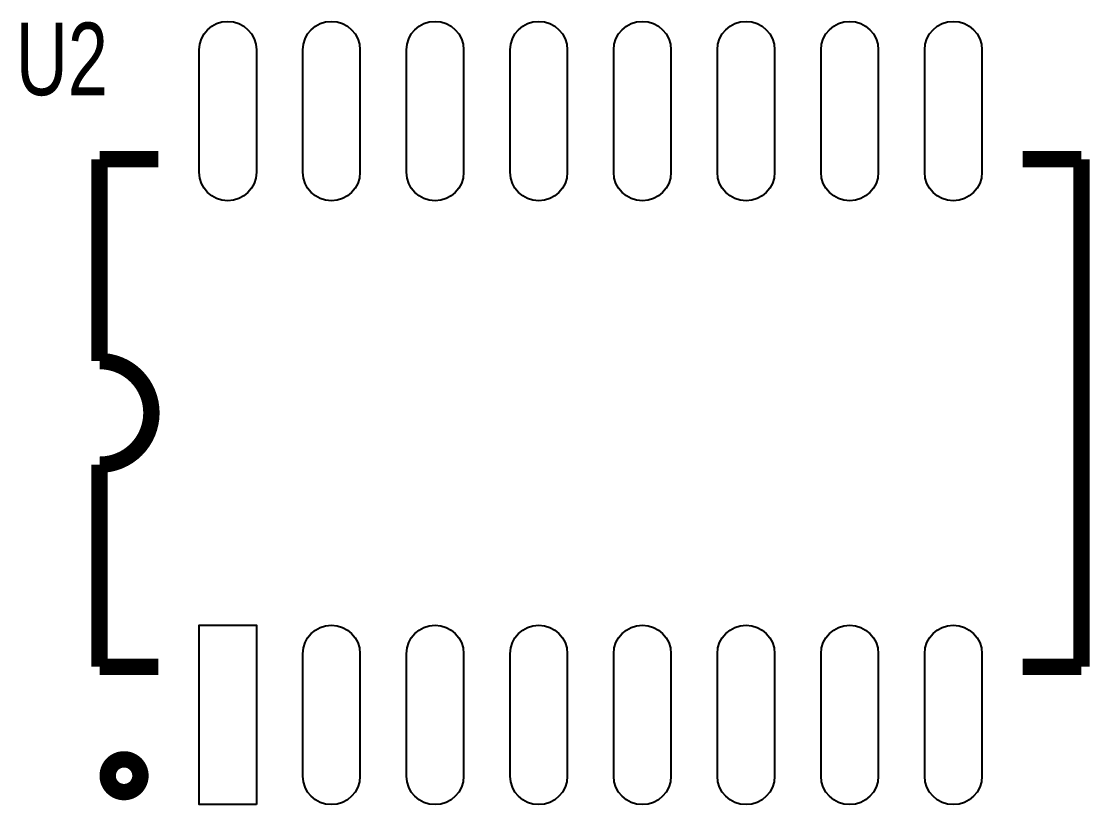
# Model space of a CAD drawing. Extents: x 38 to 5678, y 159 to 4392.
# Drawn here: x 4090 to 4606, y 2321 to 2699 of the extents above; entities that cross this region are included whole.
import ezdxf
from ezdxf.enums import TextEntityAlignment as Align

# ---------------------------------------------------------------- set-up
doc = ezdxf.new("R2010")
doc.units = 0
for name, color, linetype in [('PACKAGE_GEOMETRY_SILKSCREEN_TOP', 3, 'CONTINUOUS'), ('PIN_TOP', 4, 'CONTINUOUS'), ('REF_DES_SILKSCREEN_TOP', 5, 'CONTINUOUS')]:
    doc.layers.add(name, color=color, linetype=linetype)

msp = doc.modelspace()

# ---------------------------------------------------------------- linework, layer by layer
at = {"layer": 'PACKAGE_GEOMETRY_SILKSCREEN_TOP', "const_width": 7.9}
for points in [[(4156.6, 2632.45), (4128.2, 2632.45)], [(4128.2, 2535.05), (4128.2, 2632.45)], [(4601.8, 2632.45), (4573.5, 2632.45)], [(4601.8, 2387.55), (4601.8, 2632.45)], [(4128.2, 2387.55), (4128.2, 2485.05)], [(4156.6, 2387.55), (4128.2, 2387.55)], [(4601.8, 2387.55), (4573.5, 2387.55)]]:
    msp.add_lwpolyline(points, dxfattribs=at)
msp.add_lwpolyline([(4128.2, 2485.05, 0.999937), (4128.2, 2535.05)], format="xyb", dxfattribs=at)
msp.add_lwpolyline([(4140, 2342.9, -1), (4140, 2327.1, -1)], format="xyb", close=True, dxfattribs=at)
at = {"layer": 'PIN_TOP'}
for points in [[(4203.8, 2685.15), (4203.8, 2626.15, -1), (4176.2, 2626.15), (4176.2, 2685.15, -1)], [(4253.8, 2685.15), (4253.8, 2626.15, -1), (4226.2, 2626.15), (4226.2, 2685.15, -1)], [(4303.8, 2685.15), (4303.8, 2626.15, -1), (4276.2, 2626.15), (4276.2, 2685.15, -1)], [(4353.8, 2685.15), (4353.8, 2626.15, -1), (4326.2, 2626.15), (4326.2, 2685.15, -1)], [(4403.8, 2685.15), (4403.8, 2626.15, -1), (4376.2, 2626.15), (4376.2, 2685.15, -1)], [(4453.8, 2685.15), (4453.8, 2626.15, -1), (4426.2, 2626.15), (4426.2, 2685.15, -1)], [(4503.8, 2685.15), (4503.8, 2626.15, -1), (4476.2, 2626.15), (4476.2, 2685.15, -1)], [(4553.8, 2685.15), (4553.8, 2626.15, -1), (4526.2, 2626.15), (4526.2, 2685.15, -1)], [(4253.8, 2393.85), (4253.8, 2334.85, -1), (4226.2, 2334.85), (4226.2, 2393.85, -1)], [(4303.8, 2393.85), (4303.8, 2334.85, -1), (4276.2, 2334.85), (4276.2, 2393.85, -1)], [(4353.8, 2393.85), (4353.8, 2334.85, -1), (4326.2, 2334.85), (4326.2, 2393.85, -1)], [(4403.8, 2393.85), (4403.8, 2334.85, -1), (4376.2, 2334.85), (4376.2, 2393.85, -1)], [(4453.8, 2393.85), (4453.8, 2334.85, -1), (4426.2, 2334.85), (4426.2, 2393.85, -1)], [(4503.8, 2393.85), (4503.8, 2334.85, -1), (4476.2, 2334.85), (4476.2, 2393.85, -1)], [(4553.8, 2393.85), (4553.8, 2334.85, -1), (4526.2, 2334.85), (4526.2, 2393.85, -1)]]:
    msp.add_lwpolyline(points, format="xyb", close=True, dxfattribs=at)
msp.add_lwpolyline([(4203.8, 2321.05), (4176.2, 2321.05), (4176.2, 2407.65), (4203.8, 2407.65)], close=True, dxfattribs=at)

# ---------------------------------------------------------------- texts
at = {"layer": 'REF_DES_SILKSCREEN_TOP', "width": 0.742857}
msp.add_text('U2', height=35, dxfattribs=at).set_placement((4110, 2663.33), align=Align.CENTER)

doc.saveas('drawing.dxf')
